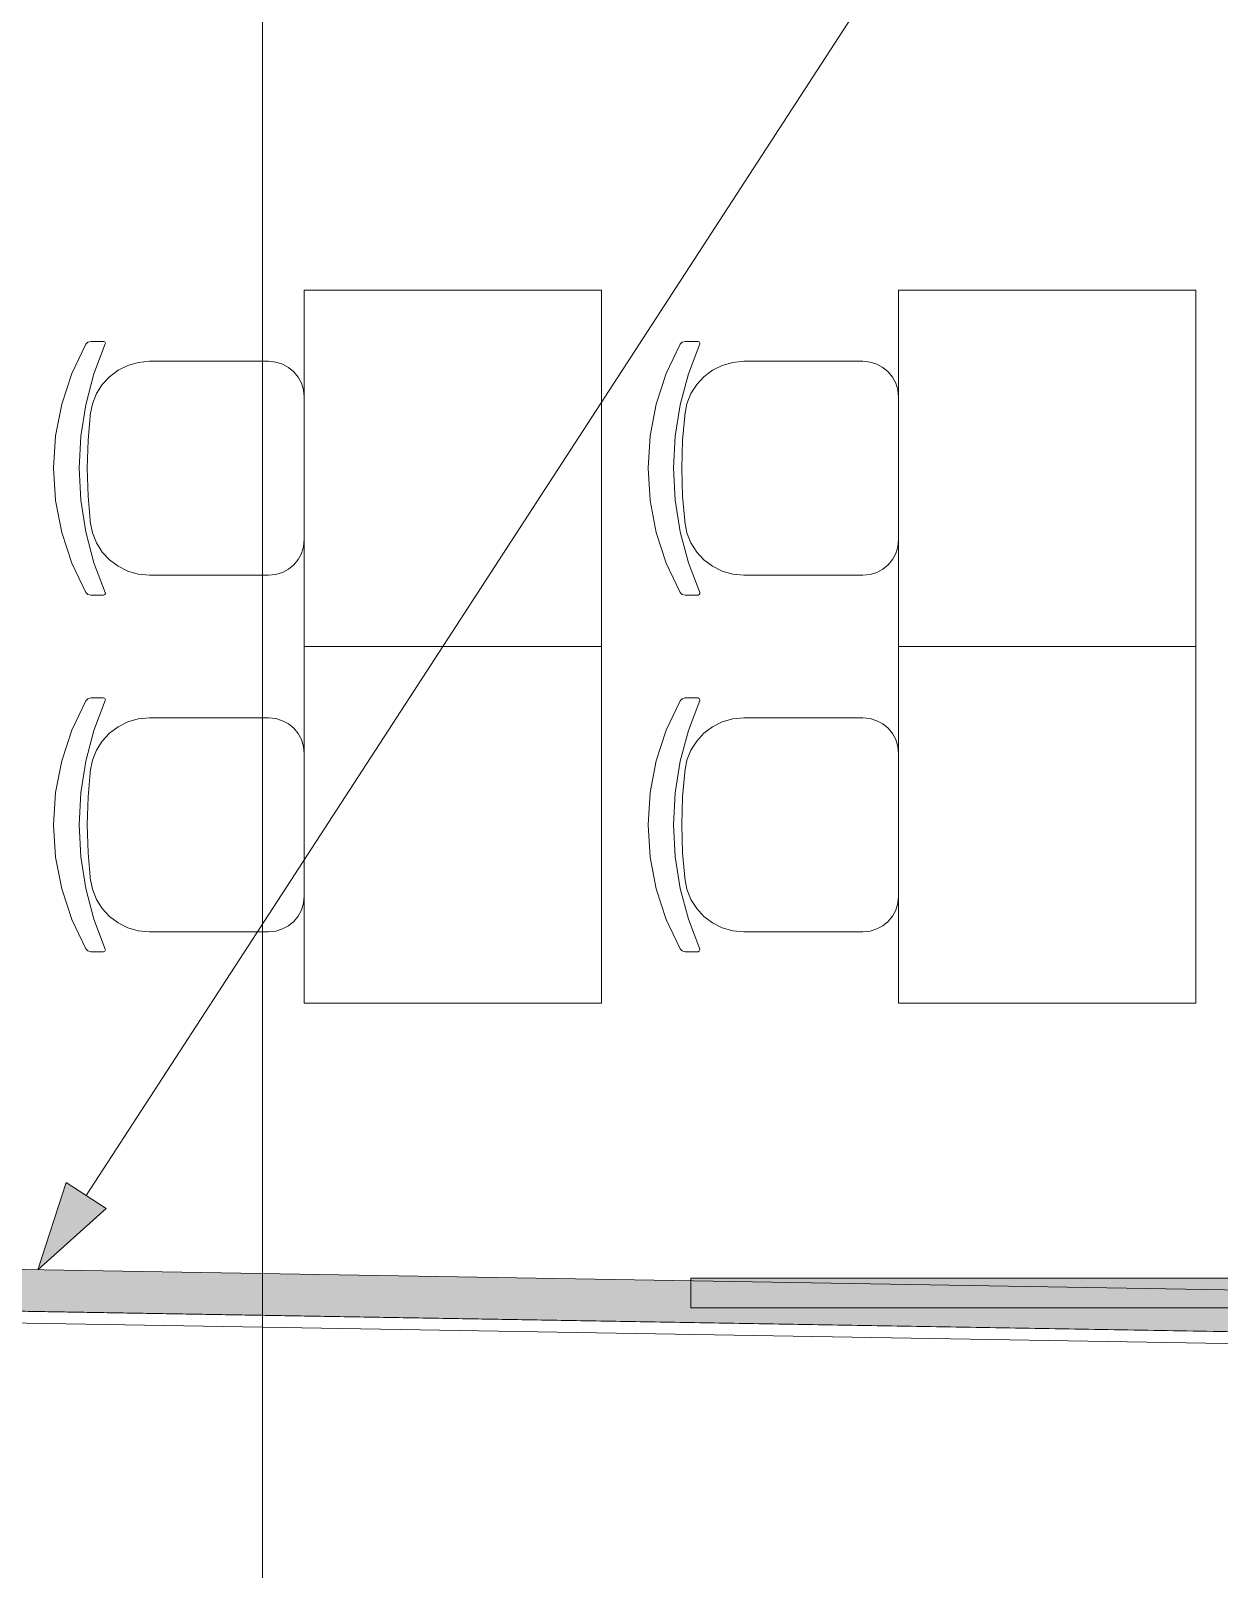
# Model space of a CAD drawing. Header units: millimetres. Extents: x 0 to 1189, y 0 to 841.
# Drawn here: x 788.28 to 808.27, y 654.36 to 680.25 of the extents above; entities that cross this region are included whole.
import ezdxf

# ---------------------------------------------------------------- set-up
doc = ezdxf.new("R2010")
doc.units = ezdxf.units.MM

msp = doc.modelspace()

# ---------------------------------------------------------------- hatches: boundary and pattern name
at = {"true_color": 0x0077b0}
h = msp.add_hatch(color=144, dxfattribs=at)
h.dxf.hatch_style = 2
h.paths.add_polyline_path([(788.393204, 659.401778), (788.871205, 660.87178), (789.542206, 660.43578)])
at = {"true_color": 0xf1d696}
h = msp.add_hatch(color=41, dxfattribs=at)
h.dxf.hatch_style = 2
h.paths.add_polyline_path([(851.436301, 658.335776), (851.442301, 657.635775), (763.996167, 659.113778), (763.996167, 659.813779)])
at = {"true_color": 0x999999}
h = msp.add_hatch(color=253, dxfattribs=at)
h.dxf.hatch_style = 2
h.paths.add_polyline_path([(811.37624, 659.261778), (811.37624, 658.761777), (799.376221, 658.761777), (799.376221, 659.261778)])

# ---------------------------------------------------------------- linework, layer by layer
at = {"color": 7, "lineweight": 0}
for points in [[(792.17321, 237.628134), (792.17321, 717.840867)], [(850.7363, 658.347777), (763.996167, 659.813779)], [(763.996167, 659.113778), (851.442301, 657.635775)], [(852.347302, 657.615775), (783.574197, 658.779777)], [(783.571197, 658.579777), (852.343302, 657.416775)]]:
    msp.add_lwpolyline(points, dxfattribs=at)
at = {"color": 144, "lineweight": 0, "true_color": 0x0077b0}
for points in [[(789.206206, 660.65378), (804.297229, 683.889816)], [(788.393204, 659.401778), (788.871205, 660.87178)], [(788.871205, 660.87178), (789.542206, 660.43578)], [(788.393204, 659.401778), (789.542206, 660.43578)]]:
    msp.add_lwpolyline(points, dxfattribs=at)
at = {"color": 253, "lineweight": 0, "true_color": 0x999999}
for points in [[(792.874211, 669.889794), (792.874211, 675.889803)], [(792.874211, 675.889803), (797.874219, 675.889803)], [(797.874219, 675.889803), (797.874219, 669.889794)], [(802.874227, 669.889794), (802.874227, 675.889803)], [(802.874227, 675.889803), (807.874234, 675.889803)], [(807.874234, 675.889803), (807.874234, 669.889794)], [(789.199206, 670.801796), (788.965487, 671.294828), (788.796455, 671.811297), (788.693799, 672.345017), (788.659205, 672.889799), (788.693799, 673.434159), (788.796455, 673.967925), (788.965487, 674.484629), (789.199206, 674.977802)], [(789.199206, 670.801796), (788.965487, 671.294828), (788.796455, 671.811297), (788.693799, 672.345017), (788.659205, 672.889799), (788.693799, 673.434159), (788.796455, 673.967925), (788.965487, 674.484629), (789.199206, 674.977802)], [(789.527206, 670.797796), (789.336847, 671.301437), (789.199831, 671.820922), (789.117002, 672.351845), (789.089206, 672.889799), (789.117002, 673.427612), (789.199831, 673.9583), (789.336847, 674.477739), (789.527206, 674.981802)], [(789.527206, 670.797796), (789.336847, 671.301437), (789.199831, 671.820922), (789.117002, 672.351845), (789.089206, 672.889799), (789.117002, 673.427612), (789.199831, 673.9583), (789.336847, 674.477739), (789.527206, 674.981802)], [(789.199206, 674.977802), (789.235331, 675.012177), (789.284206, 675.024802)], [(789.199206, 674.977802), (789.235331, 675.012177), (789.284206, 675.024802)], [(789.284206, 675.024802), (789.500206, 675.024802)], [(789.284206, 675.024802), (789.500206, 675.024802)], [(789.500206, 675.024802), (789.521581, 675.015802), (789.530206, 674.994802), (789.527206, 674.981802)], [(789.500206, 675.024802), (789.521581, 675.015802), (789.530206, 674.994802), (789.527206, 674.981802)], [(799.199221, 670.801796), (798.965502, 671.294828), (798.79647, 671.811297), (798.693814, 672.345017), (798.65922, 672.889799), (798.693814, 673.434159), (798.79647, 673.967925), (798.965502, 674.484629), (799.199221, 674.977802)], [(799.199221, 670.801796), (798.965502, 671.294828), (798.79647, 671.811297), (798.693814, 672.345017), (798.65922, 672.889799), (798.693814, 673.434159), (798.79647, 673.967925), (798.965502, 674.484629), (799.199221, 674.977802)], [(799.527221, 670.797796), (799.336862, 671.301437), (799.199846, 671.820922), (799.117018, 672.351845), (799.089221, 672.889799), (799.117018, 673.427612), (799.199846, 673.9583), (799.336862, 674.477739), (799.527221, 674.981802)], [(799.527221, 670.797796), (799.336862, 671.301437), (799.199846, 671.820922), (799.117018, 672.351845), (799.089221, 672.889799), (799.117018, 673.427612), (799.199846, 673.9583), (799.336862, 674.477739), (799.527221, 674.981802)], [(799.199221, 674.977802), (799.235346, 675.012177), (799.284221, 675.024802)], [(799.199221, 674.977802), (799.235346, 675.012177), (799.284221, 675.024802)], [(799.284221, 675.024802), (799.500221, 675.024802)], [(799.284221, 675.024802), (799.500221, 675.024802)], [(799.500221, 675.024802), (799.521596, 675.015802), (799.530222, 674.994802), (799.527221, 674.981802)], [(799.500221, 675.024802), (799.521596, 675.015802), (799.530222, 674.994802), (799.527221, 674.981802)], [(789.276206, 673.7898), (789.31252, 673.975185), (789.380909, 674.146004), (789.477915, 674.299127), (789.600081, 674.431426), (789.743951, 674.539772), (789.906066, 674.621036), (790.082971, 674.672089), (790.271207, 674.689801)], [(789.276206, 673.7898), (789.31252, 673.975185), (789.380909, 674.146004), (789.477915, 674.299127), (789.600081, 674.431426), (789.743951, 674.539772), (789.906066, 674.621036), (790.082971, 674.672089), (790.271207, 674.689801)], [(792.27421, 674.689801), (790.271207, 674.689801)], [(792.27421, 674.689801), (790.271207, 674.689801)], [(792.27421, 674.689801), (792.395025, 674.677596), (792.507601, 674.642598), (792.609514, 674.587233), (792.698336, 674.513926), (792.771643, 674.425104), (792.827008, 674.323192), (792.862006, 674.210615), (792.874211, 674.089801)], [(792.27421, 674.689801), (792.395025, 674.677596), (792.507601, 674.642598), (792.609514, 674.587233), (792.698336, 674.513926), (792.771643, 674.425104), (792.827008, 674.323192), (792.862006, 674.210615), (792.874211, 674.089801)], [(799.276221, 673.7898), (799.312536, 673.975185), (799.380924, 674.146004), (799.47793, 674.299127), (799.600097, 674.431426), (799.743966, 674.539772), (799.906081, 674.621036), (800.082986, 674.672089), (800.271223, 674.689801)], [(799.276221, 673.7898), (799.312536, 673.975185), (799.380924, 674.146004), (799.47793, 674.299127), (799.600097, 674.431426), (799.743966, 674.539772), (799.906081, 674.621036), (800.082986, 674.672089), (800.271223, 674.689801)], [(802.274226, 674.689801), (800.271223, 674.689801)], [(802.274226, 674.689801), (800.271223, 674.689801)], [(802.274226, 674.689801), (802.39504, 674.677596), (802.507617, 674.642598), (802.609529, 674.587233), (802.698351, 674.513926), (802.771658, 674.425104), (802.827023, 674.323192), (802.862022, 674.210615), (802.874227, 674.089801)], [(802.274226, 674.689801), (802.39504, 674.677596), (802.507617, 674.642598), (802.609529, 674.587233), (802.698351, 674.513926), (802.771658, 674.425104), (802.827023, 674.323192), (802.862022, 674.210615), (802.874227, 674.089801)], [(792.874211, 674.090801), (792.874211, 671.689797)], [(792.874211, 674.090801), (792.874211, 671.689797)], [(802.874227, 674.090801), (802.874227, 671.689797)], [(802.874227, 674.090801), (802.874227, 671.689797)], [(789.281206, 671.948797), (789.239331, 672.418173), (789.225206, 672.889799), (789.239331, 673.361049), (789.281206, 673.8308)], [(789.281206, 671.948797), (789.239331, 672.418173), (789.225206, 672.889799), (789.239331, 673.361049), (789.281206, 673.8308)], [(799.281221, 671.948797), (799.239346, 672.418173), (799.225221, 672.889799), (799.239346, 673.361049), (799.281221, 673.8308)], [(799.281221, 671.948797), (799.239346, 672.418173), (799.225221, 672.889799), (799.239346, 673.361049), (799.281221, 673.8308)], [(790.271207, 671.089796), (790.082971, 671.107509), (789.906066, 671.158562), (789.743951, 671.239825), (789.600081, 671.348171), (789.477915, 671.48047), (789.380909, 671.633594), (789.31252, 671.804412), (789.276206, 671.989797)], [(790.271207, 671.089796), (790.082971, 671.107509), (789.906066, 671.158562), (789.743951, 671.239825), (789.600081, 671.348171), (789.477915, 671.48047), (789.380909, 671.633594), (789.31252, 671.804412), (789.276206, 671.989797)], [(800.271223, 671.089796), (800.082986, 671.107509), (799.906081, 671.158562), (799.743966, 671.239825), (799.600097, 671.348171), (799.47793, 671.48047), (799.380924, 671.633594), (799.312536, 671.804412), (799.276221, 671.989797)], [(800.271223, 671.089796), (800.082986, 671.107509), (799.906081, 671.158562), (799.743966, 671.239825), (799.600097, 671.348171), (799.47793, 671.48047), (799.380924, 671.633594), (799.312536, 671.804412), (799.276221, 671.989797)], [(792.874211, 671.689797), (792.862006, 671.568695), (792.827008, 671.455984), (792.771643, 671.354054), (792.698336, 671.265296), (792.609514, 671.192101), (792.507601, 671.136859), (792.395025, 671.10196), (792.27421, 671.089796)], [(792.874211, 671.689797), (792.862006, 671.568695), (792.827008, 671.455984), (792.771643, 671.354054), (792.698336, 671.265296), (792.609514, 671.192101), (792.507601, 671.136859), (792.395025, 671.10196), (792.27421, 671.089796)], [(802.874227, 671.689797), (802.862022, 671.568695), (802.827023, 671.455984), (802.771658, 671.354054), (802.698351, 671.265296), (802.609529, 671.192101), (802.507617, 671.136859), (802.39504, 671.10196), (802.274226, 671.089796)], [(802.874227, 671.689797), (802.862022, 671.568695), (802.827023, 671.455984), (802.771658, 671.354054), (802.698351, 671.265296), (802.609529, 671.192101), (802.507617, 671.136859), (802.39504, 671.10196), (802.274226, 671.089796)], [(792.27421, 671.089796), (790.271207, 671.089796)], [(792.27421, 671.089796), (790.271207, 671.089796)], [(802.274226, 671.089796), (800.271223, 671.089796)], [(802.274226, 671.089796), (800.271223, 671.089796)], [(789.284206, 670.754795), (789.235331, 670.76742), (789.199206, 670.801796)], [(789.284206, 670.754795), (789.235331, 670.76742), (789.199206, 670.801796)], [(799.284221, 670.754795), (799.235346, 670.76742), (799.199221, 670.801796)], [(799.284221, 670.754795), (799.235346, 670.76742), (799.199221, 670.801796)], [(789.284206, 670.754795), (789.500206, 670.754795)], [(789.284206, 670.754795), (789.500206, 670.754795)], [(789.527206, 670.797796), (789.530206, 670.784796), (789.521581, 670.76342), (789.500206, 670.754795)], [(789.527206, 670.797796), (789.530206, 670.784796), (789.521581, 670.76342), (789.500206, 670.754795)], [(799.284221, 670.754795), (799.500221, 670.754795)], [(799.284221, 670.754795), (799.500221, 670.754795)], [(799.527221, 670.797796), (799.530222, 670.784796), (799.521596, 670.76342), (799.500221, 670.754795)], [(799.527221, 670.797796), (799.530222, 670.784796), (799.521596, 670.76342), (799.500221, 670.754795)], [(797.874219, 669.889794), (792.874211, 669.889794)], [(792.874211, 663.889785), (792.874211, 669.889794)], [(792.874211, 669.889794), (797.874219, 669.889794)], [(797.874219, 669.889794), (797.874219, 663.889785)], [(807.874234, 669.889794), (802.874227, 669.889794)], [(802.874227, 663.889785), (802.874227, 669.889794)], [(802.874227, 669.889794), (807.874234, 669.889794)], [(807.874234, 669.889794), (807.874234, 663.889785)], [(789.199206, 668.977793), (789.235331, 669.012168), (789.284206, 669.024793)], [(789.199206, 668.977793), (789.235331, 669.012168), (789.284206, 669.024793)], [(789.284206, 669.024793), (789.500206, 669.024793)], [(789.284206, 669.024793), (789.500206, 669.024793)], [(789.500206, 669.024793), (789.521581, 669.015793), (789.530206, 668.994793), (789.527206, 668.981793)], [(789.500206, 669.024793), (789.521581, 669.015793), (789.530206, 668.994793), (789.527206, 668.981793)], [(799.199221, 668.977793), (799.235346, 669.012168), (799.284221, 669.024793)], [(799.199221, 668.977793), (799.235346, 669.012168), (799.284221, 669.024793)], [(799.284221, 669.024793), (799.500221, 669.024793)], [(799.284221, 669.024793), (799.500221, 669.024793)], [(799.500221, 669.024793), (799.521596, 669.015793), (799.530222, 668.994793), (799.527221, 668.981793)], [(799.500221, 669.024793), (799.521596, 669.015793), (799.530222, 668.994793), (799.527221, 668.981793)], [(789.199206, 664.801786), (788.965487, 665.294818), (788.796455, 665.811288), (788.693799, 666.345007), (788.659205, 666.88979), (788.693799, 667.43415), (788.796455, 667.967916), (788.965487, 668.48462), (789.199206, 668.977793)], [(789.199206, 664.801786), (788.965487, 665.294818), (788.796455, 665.811288), (788.693799, 666.345007), (788.659205, 666.88979), (788.693799, 667.43415), (788.796455, 667.967916), (788.965487, 668.48462), (789.199206, 668.977793)], [(789.527206, 664.797786), (789.336847, 665.301428), (789.199831, 665.820913), (789.117002, 666.351836), (789.089206, 666.88979), (789.117002, 667.427603), (789.199831, 667.958291), (789.336847, 668.477729), (789.527206, 668.981793)], [(789.527206, 664.797786), (789.336847, 665.301428), (789.199831, 665.820913), (789.117002, 666.351836), (789.089206, 666.88979), (789.117002, 667.427603), (789.199831, 667.958291), (789.336847, 668.477729), (789.527206, 668.981793)], [(799.199221, 664.801786), (798.965502, 665.294818), (798.79647, 665.811288), (798.693814, 666.345007), (798.65922, 666.88979), (798.693814, 667.43415), (798.79647, 667.967916), (798.965502, 668.48462), (799.199221, 668.977793)], [(799.199221, 664.801786), (798.965502, 665.294818), (798.79647, 665.811288), (798.693814, 666.345007), (798.65922, 666.88979), (798.693814, 667.43415), (798.79647, 667.967916), (798.965502, 668.48462), (799.199221, 668.977793)], [(799.527221, 664.797786), (799.336862, 665.301428), (799.199846, 665.820913), (799.117018, 666.351836), (799.089221, 666.88979), (799.117018, 667.427603), (799.199846, 667.958291), (799.336862, 668.477729), (799.527221, 668.981793)], [(799.527221, 664.797786), (799.336862, 665.301428), (799.199846, 665.820913), (799.117018, 666.351836), (799.089221, 666.88979), (799.117018, 667.427603), (799.199846, 667.958291), (799.336862, 668.477729), (799.527221, 668.981793)], [(789.276206, 667.789791), (789.31252, 667.975176), (789.380909, 668.145995), (789.477915, 668.299118), (789.600081, 668.431417), (789.743951, 668.539763), (789.906066, 668.621027), (790.082971, 668.672079), (790.271207, 668.689792)], [(789.276206, 667.789791), (789.31252, 667.975176), (789.380909, 668.145995), (789.477915, 668.299118), (789.600081, 668.431417), (789.743951, 668.539763), (789.906066, 668.621027), (790.082971, 668.672079), (790.271207, 668.689792)], [(792.27421, 668.689792), (790.271207, 668.689792)], [(792.27421, 668.689792), (790.271207, 668.689792)], [(792.27421, 668.689792), (792.395025, 668.677587), (792.507601, 668.642589), (792.609514, 668.587224), (792.698336, 668.513917), (792.771643, 668.425095), (792.827008, 668.323182), (792.862006, 668.210606), (792.874211, 668.089791)], [(792.27421, 668.689792), (792.395025, 668.677587), (792.507601, 668.642589), (792.609514, 668.587224), (792.698336, 668.513917), (792.771643, 668.425095), (792.827008, 668.323182), (792.862006, 668.210606), (792.874211, 668.089791)], [(799.276221, 667.789791), (799.312536, 667.975176), (799.380924, 668.145995), (799.47793, 668.299118), (799.600097, 668.431417), (799.743966, 668.539763), (799.906081, 668.621027), (800.082986, 668.672079), (800.271223, 668.689792)], [(799.276221, 667.789791), (799.312536, 667.975176), (799.380924, 668.145995), (799.47793, 668.299118), (799.600097, 668.431417), (799.743966, 668.539763), (799.906081, 668.621027), (800.082986, 668.672079), (800.271223, 668.689792)], [(802.274226, 668.689792), (800.271223, 668.689792)], [(802.274226, 668.689792), (800.271223, 668.689792)], [(802.274226, 668.689792), (802.39504, 668.677587), (802.507617, 668.642589), (802.609529, 668.587224), (802.698351, 668.513917), (802.771658, 668.425095), (802.827023, 668.323182), (802.862022, 668.210606), (802.874227, 668.089791)], [(802.274226, 668.689792), (802.39504, 668.677587), (802.507617, 668.642589), (802.609529, 668.587224), (802.698351, 668.513917), (802.771658, 668.425095), (802.827023, 668.323182), (802.862022, 668.210606), (802.874227, 668.089791)], [(792.874211, 668.090791), (792.874211, 665.689788)], [(792.874211, 668.090791), (792.874211, 665.689788)], [(802.874227, 668.090791), (802.874227, 665.689788)], [(802.874227, 668.090791), (802.874227, 665.689788)], [(789.281206, 665.948788), (789.239331, 666.418164), (789.225206, 666.88979), (789.239331, 667.36104), (789.281206, 667.830791)], [(789.281206, 665.948788), (789.239331, 666.418164), (789.225206, 666.88979), (789.239331, 667.36104), (789.281206, 667.830791)], [(799.281221, 665.948788), (799.239346, 666.418164), (799.225221, 666.88979), (799.239346, 667.36104), (799.281221, 667.830791)], [(799.281221, 665.948788), (799.239346, 666.418164), (799.225221, 666.88979), (799.239346, 667.36104), (799.281221, 667.830791)], [(790.271207, 665.089787), (790.082971, 665.1075), (789.906066, 665.158553), (789.743951, 665.239816), (789.600081, 665.348162), (789.477915, 665.480461), (789.380909, 665.633585), (789.31252, 665.804403), (789.276206, 665.989788)], [(790.271207, 665.089787), (790.082971, 665.1075), (789.906066, 665.158553), (789.743951, 665.239816), (789.600081, 665.348162), (789.477915, 665.480461), (789.380909, 665.633585), (789.31252, 665.804403), (789.276206, 665.989788)], [(800.271223, 665.089787), (800.082986, 665.1075), (799.906081, 665.158553), (799.743966, 665.239816), (799.600097, 665.348162), (799.47793, 665.480461), (799.380924, 665.633585), (799.312536, 665.804403), (799.276221, 665.989788)], [(800.271223, 665.089787), (800.082986, 665.1075), (799.906081, 665.158553), (799.743966, 665.239816), (799.600097, 665.348162), (799.47793, 665.480461), (799.380924, 665.633585), (799.312536, 665.804403), (799.276221, 665.989788)], [(792.874211, 665.689788), (792.862006, 665.568686), (792.827008, 665.455975), (792.771643, 665.354045), (792.698336, 665.265287), (792.609514, 665.192092), (792.507601, 665.136849), (792.395025, 665.101951), (792.27421, 665.089787)], [(792.874211, 665.689788), (792.862006, 665.568686), (792.827008, 665.455975), (792.771643, 665.354045), (792.698336, 665.265287), (792.609514, 665.192092), (792.507601, 665.136849), (792.395025, 665.101951), (792.27421, 665.089787)], [(802.874227, 665.689788), (802.862022, 665.568686), (802.827023, 665.455975), (802.771658, 665.354045), (802.698351, 665.265287), (802.609529, 665.192092), (802.507617, 665.136849), (802.39504, 665.101951), (802.274226, 665.089787)], [(802.874227, 665.689788), (802.862022, 665.568686), (802.827023, 665.455975), (802.771658, 665.354045), (802.698351, 665.265287), (802.609529, 665.192092), (802.507617, 665.136849), (802.39504, 665.101951), (802.274226, 665.089787)], [(792.27421, 665.089787), (790.271207, 665.089787)], [(792.27421, 665.089787), (790.271207, 665.089787)], [(802.274226, 665.089787), (800.271223, 665.089787)], [(802.274226, 665.089787), (800.271223, 665.089787)], [(789.284206, 664.754786), (789.235331, 664.767411), (789.199206, 664.801786)], [(789.284206, 664.754786), (789.235331, 664.767411), (789.199206, 664.801786)], [(789.284206, 664.754786), (789.500206, 664.754786)], [(789.284206, 664.754786), (789.500206, 664.754786)], [(789.527206, 664.797786), (789.530206, 664.784786), (789.521581, 664.763411), (789.500206, 664.754786)], [(789.527206, 664.797786), (789.530206, 664.784786), (789.521581, 664.763411), (789.500206, 664.754786)], [(799.284221, 664.754786), (799.235346, 664.767411), (799.199221, 664.801786)], [(799.284221, 664.754786), (799.235346, 664.767411), (799.199221, 664.801786)], [(799.284221, 664.754786), (799.500221, 664.754786)], [(799.284221, 664.754786), (799.500221, 664.754786)], [(799.527221, 664.797786), (799.530222, 664.784786), (799.521596, 664.763411), (799.500221, 664.754786)], [(799.527221, 664.797786), (799.530222, 664.784786), (799.521596, 664.763411), (799.500221, 664.754786)], [(797.874219, 663.889785), (792.874211, 663.889785)], [(807.874234, 663.889785), (802.874227, 663.889785)], [(799.376221, 658.761777), (799.376221, 659.261778)], [(799.376221, 659.261778), (811.37624, 659.261778)], [(811.37624, 658.761777), (799.376221, 658.761777)]]:
    msp.add_lwpolyline(points, dxfattribs=at)

doc.saveas('drawing.dxf')
